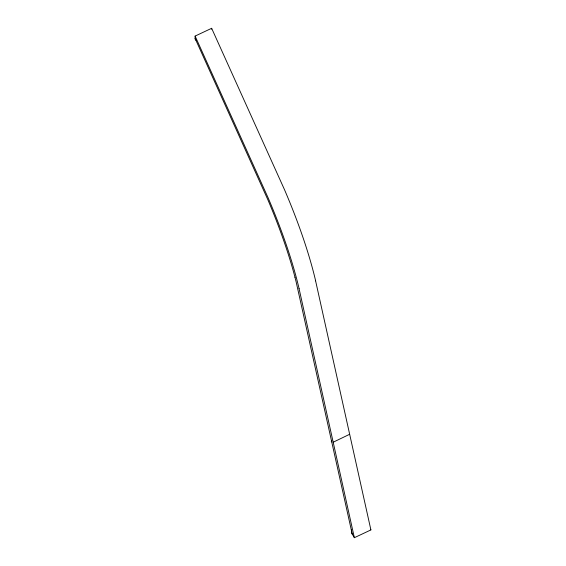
<?xml version="1.0" encoding="UTF-8"?>
<svg xmlns="http://www.w3.org/2000/svg" width="566" height="566" viewBox="0 0 566 566"><rect width="100%" height="100%" fill="white"/><g stroke="black" fill="none" stroke-linecap="round" stroke-linejoin="round"><path stroke-width="0.85" d="M294.999 277.298A179.415 43.469 64.8 0 0 267.775 199.55L195.107 38.46L195.107 36.083L211.649 28.3L284.5 189.681A183.844 44.544 64.8 0 1 315.63 280.849M211.649 29.191L211.649 28.3M351.55 529.642L351.642 533.03L354.358 537.7L370.893 529.918L315.587 280.807M354.358 537.7L333.183 442.223L349.455 434.37M370.511 529.309L370.893 529.918M195.107 36.083L267.966 197.463A183.844 44.544 64.8 0 1 299.089 288.632M299.053 288.589L333.183 442.223M352.314 534.46L296.181 282.038A182.026 44.106 64.8 0 0 294.964 277.269M331.775 441.855A9.417 1.804 -22.4 0 1 331.846 440.525M196.133 40.271A9.417 4.167 -32.3 0 1 195.107 38.46"/></g></svg>
